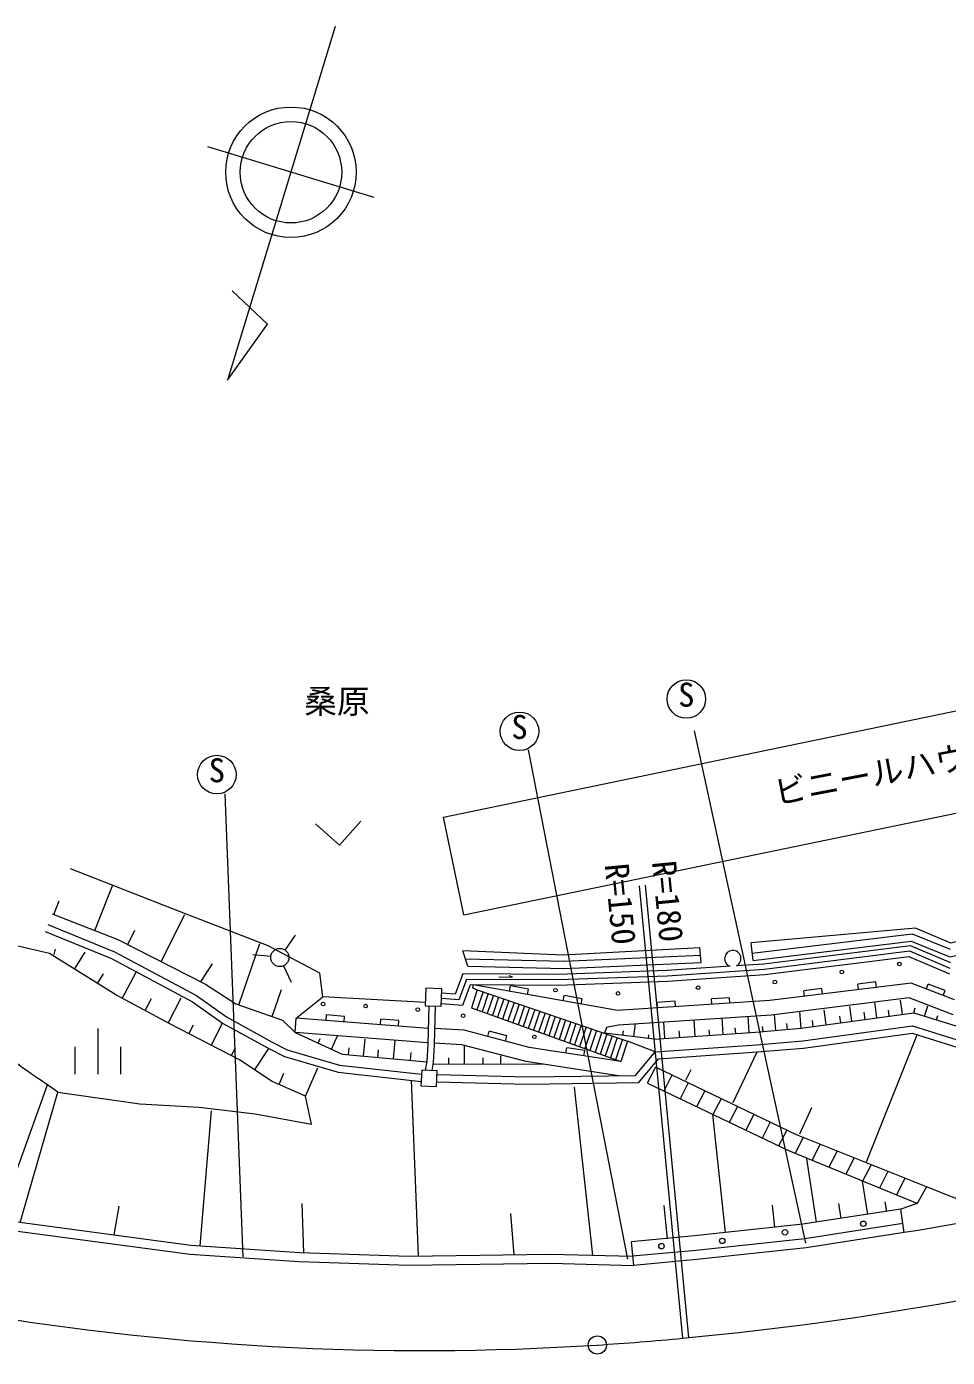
# Model space of a CAD drawing. Units: millimetres, scale not verified. Extents: x 40000 to 680000, y 20000 to 380000.
# Drawn here: x 335310 to 385980, y 246839 to 320060 of the extents above; entities that cross this region are included whole.
import ezdxf
from ezdxf.enums import TextEntityAlignment as Align

# ---------------------------------------------------------------- set-up
doc = ezdxf.new("R2010")
doc.units = ezdxf.units.MM
doc.header["$LTSCALE"] = 1000
doc.layers.add('M-BGD-RSTR', color=7, linetype='Continuous', lineweight=13)
doc.styles.add('ＭＳ ゴシック', font='')
doc.styles.get('ＭＳ ゴシック').set_extended_font_data('MS Gothic')

msp = doc.modelspace()

# ---------------------------------------------------------------- linework, layer by layer
at = {"layer": 'M-BGD-RSTR'}
for p, q in [((352297, 320060), (346370, 300600)), ((354435, 310653), (345278, 313442)), ((348560, 303686), (346620, 305528)), ((346370, 300600), (348560, 303686)), ((358255, 276569), (407229, 286712)), ((359370, 271183), (408344, 281327)), ((378199, 253129), (372065, 281319)), ((368390, 252241), (362933, 280272)), ((347226, 252376), (346242, 277849)), ((351201, 276199), (352522, 275025)), ((353696, 276346), (352522, 275025)), ((359370, 271183), (358255, 276569)), ((339072, 270327), (340053, 272837)), ((371422, 247895), (369043, 272782)), ((371749, 247926), (369370, 272813)), ((336807, 271212), (337095, 271951)), ((336712, 271250), (340324, 269838)), ((342713, 268621), (344025, 271199)), ((336330, 270281), (339980, 268783)), ((336481, 270651), (340150, 269146)), ((340872, 269559), (341273, 270345)), ((336562, 269061), (333964, 269668)), ((340324, 269838), (345155, 267377)), ((346980, 266233), (348145, 269604)), ((349534, 269250), (350114, 270064)), ((375288, 268682), (375185, 269652)), ((375240, 269079), (384042, 270143)), ((383957, 269490), (375872, 268483)), ((386170, 268545), (383957, 269490)), ((384042, 270143), (386141, 269302)), ((340213, 266782), (336562, 269061)), ((336820, 269001), (336891, 269305)), ((337950, 268195), (338541, 269142)), ((339980, 268783), (344439, 266407)), ((340150, 269146), (344650, 266748)), ((348746, 268890), (347751, 268985)), ((359599, 268359), (359311, 269212)), ((359463, 268761), (364894, 268640)), ((364868, 268640), (372411, 268971)), ((372428, 268571), (372360, 269378)), ((383913, 269183), (375901, 268184)), ((383870, 268875), (375930, 267885)), ((386107, 267919), (383870, 268875)), ((386138, 268232), (383913, 269183)), ((340569, 266591), (341344, 268035)), ((344909, 267538), (345536, 268500)), ((349452, 268388), (349867, 267478)), ((370548, 268118), (364555, 267909)), ((374024, 268356), (370548, 268118)), ((375901, 268184), (370564, 267819)), ((375872, 268483), (374375, 268380)), ((339204, 267412), (339538, 267946)), ((345155, 267377), (346831, 266285)), ((351618, 266673), (351442, 267971)), ((359306, 267935), (358894, 266828)), ((359514, 267634), (359097, 266511)), ((359722, 267333), (359299, 266194)), ((364555, 267909), (359306, 267935)), ((364559, 267609), (359514, 267634)), ((364564, 267309), (359722, 267333)), ((359885, 267344), (359844, 267164)), ((367825, 265922), (359885, 267344)), ((361886, 266985), (361939, 267281)), ((362924, 267104), (361939, 267281)), ((370564, 267819), (364559, 267609)), ((370579, 267519), (364564, 267309)), ((375930, 267885), (370579, 267519)), ((383981, 267436), (376209, 266472)), ((382043, 267498), (381051, 267375)), ((381088, 267077), (381051, 267375)), ((382080, 267200), (382043, 267498)), ((386364, 266521), (383981, 267436)), ((384811, 267098), (384917, 267379)), ((385852, 267025), (384917, 267379)), ((343226, 265166), (340213, 266782)), ((341825, 265917), (342185, 266588)), ((343106, 265228), (343824, 266615)), ((344650, 266748), (346310, 265570)), ((348817, 265599), (349328, 267077)), ((357252, 266369), (351618, 266673)), ((357278, 267155), (357246, 266185)), ((358158, 267126), (357278, 267155)), ((358126, 266156), (358158, 267126)), ((359097, 266511), (358140, 266586)), ((358894, 266828), (358150, 266886)), ((360105, 267063), (359795, 266063)), ((359844, 267164), (360105, 267063)), ((360429, 266953), (360093, 265956)), ((360105, 267063), (368381, 264246)), ((360713, 266856), (360376, 265854)), ((360997, 266760), (360658, 265753)), ((361281, 266663), (360941, 265652)), ((361565, 266566), (361223, 265550)), ((362871, 266809), (362924, 267104)), ((364839, 266457), (364892, 266752)), ((365877, 266576), (364892, 266752)), ((365824, 266280), (365877, 266576)), ((373993, 266627), (372995, 266562)), ((373015, 266263), (372995, 266562)), ((374013, 266328), (373993, 266627)), ((383881, 266617), (376285, 265675)), ((379066, 267129), (378073, 267006)), ((378110, 266708), (378073, 267006)), ((379103, 266831), (379066, 267129)), ((386296, 265690), (383881, 266617)), ((385746, 266745), (385852, 267025)), ((344439, 266407), (346098, 265230)), ((346831, 266285), (349386, 265402)), ((357246, 266185), (358126, 266156)), ((357445, 266178), (357385, 264068)), ((357794, 266167), (357735, 264055)), ((359299, 266194), (358130, 266286)), ((359795, 266063), (368001, 263117)), ((361849, 266470), (361505, 265449)), ((362133, 266373), (361788, 265348)), ((362417, 266276), (362070, 265246)), ((362701, 266180), (362353, 265145)), ((362985, 266083), (362635, 265043)), ((363269, 265986), (362917, 264942)), ((363553, 265890), (363200, 264841)), ((363837, 265793), (363482, 264739)), ((376209, 266472), (367825, 265922)), ((371000, 266431), (370002, 266365)), ((370021, 266066), (370002, 266365)), ((371019, 266132), (371000, 266431)), ((377931, 264948), (377854, 265870)), ((377939, 264948), (384128, 265801)), ((379314, 265138), (379201, 265961)), ((380722, 265332), (380609, 266150)), ((381450, 265432), (381395, 265834)), ((382103, 265522), (381983, 266395)), ((382781, 265615), (382737, 265936)), ((383513, 265716), (383405, 266501)), ((384128, 265801), (386912, 264926)), ((384129, 265800), (384213, 266065)), ((384725, 265613), (384905, 266186)), ((347021, 263204), (343226, 265166)), ((344235, 264645), (344486, 265131)), ((345466, 264008), (346098, 265230)), ((346098, 265230), (348640, 263835)), ((346310, 265570), (348828, 264188)), ((349386, 265402), (350088, 264709)), ((357410, 264940), (350151, 265506)), ((351786, 265379), (351810, 265678)), ((352807, 265600), (351810, 265678)), ((352783, 265301), (352807, 265600)), ((354777, 265145), (354801, 265444)), ((355798, 265367), (354801, 265444)), ((355774, 265067), (355798, 265367)), ((364121, 265696), (363765, 264638)), ((364405, 265600), (364047, 264537)), ((364689, 265503), (364330, 264435)), ((364973, 265406), (364612, 264334)), ((365257, 265310), (364894, 264232)), ((365541, 265213), (365177, 264131)), ((365823, 265109), (365459, 264030)), ((367878, 265124), (367219, 264987)), ((376285, 265675), (367878, 265124)), ((368727, 264486), (368810, 265185)), ((370439, 264395), (370378, 265288)), ((372106, 264510), (372045, 265397)), ((373646, 264616), (373586, 265498)), ((375074, 264714), (375013, 265592)), ((376535, 264831), (376463, 265698)), ((377175, 264884), (377148, 265201)), ((378016, 264252), (384068, 265086)), ((378598, 265039), (378551, 265379)), ((380110, 265247), (380061, 265607)), ((384068, 265086), (386874, 264205)), ((385386, 265406), (385461, 265645)), ((339240, 262428), (339240, 264928)), ((357387, 264139), (350088, 264709)), ((350088, 264709), (352670, 263530)), ((351354, 264131), (351466, 264376)), ((352089, 263796), (352425, 264533)), ((353857, 263420), (353943, 264346)), ((359392, 264837), (357760, 264930)), ((362962, 263894), (359392, 264837)), ((360693, 264494), (360770, 264784)), ((361737, 264528), (360770, 264784)), ((361660, 264238), (361737, 264528)), ((366107, 265013), (365742, 263928)), ((366391, 264917), (366024, 263827)), ((366676, 264821), (366306, 263726)), ((366960, 264725), (366589, 263624)), ((367244, 264630), (366871, 263523)), ((367219, 264987), (367118, 264677)), ((369844, 264354), (367118, 264677)), ((367528, 264534), (367154, 263422)), ((367813, 264438), (367436, 263320)), ((368097, 264342), (367719, 263219)), ((368120, 264558), (368150, 264806)), ((369530, 264391), (369554, 264589)), ((369844, 264354), (375428, 264739)), ((371251, 264451), (371226, 264803)), ((372899, 264565), (372879, 264854)), ((374332, 264663), (374310, 264977)), ((375428, 264739), (377939, 264948)), ((375835, 264773), (375811, 265051)), ((378060, 263854), (384034, 264677)), ((381531, 257604), (384314, 264589)), ((384034, 264677), (386852, 263792)), ((337990, 262428), (337990, 263928)), ((340490, 262428), (340490, 263928)), ((346573, 263436), (346801, 263876)), ((347856, 262651), (348640, 263835)), ((348640, 263835), (349503, 263389)), ((348828, 264188), (349652, 263762)), ((349652, 263762), (352526, 262921)), ((353019, 263498), (353054, 263876)), ((354632, 263348), (354670, 263756)), ((355497, 263268), (355590, 264270)), ((356426, 263181), (356465, 263606)), ((357385, 264068), (357337, 263114)), ((357735, 264055), (357685, 263073)), ((359265, 264043), (357737, 264130)), ((362798, 263110), (359265, 264043)), ((359400, 262981), (359403, 264043)), ((368001, 263117), (362962, 263894)), ((364987, 263582), (365033, 263879)), ((366021, 263726), (365033, 263879)), ((365976, 263430), (366021, 263726)), ((368381, 264246), (368001, 263117)), ((369892, 263656), (368381, 264246)), ((368809, 262355), (369892, 263656)), ((369892, 263656), (375481, 264041)), ((370090, 263269), (375512, 263642)), ((374186, 260856), (375512, 263642)), ((375481, 264041), (378016, 264252)), ((375512, 263642), (378060, 263854)), ((348820, 262013), (347021, 263204)), ((349503, 263389), (352448, 262528)), ((352526, 262921), (357040, 262426)), ((352670, 263530), (357334, 263097)), ((357337, 263114), (357249, 262636)), ((357685, 263073), (357602, 262617)), ((357681, 262985), (363695, 262972)), ((358550, 262983), (358551, 263319)), ((360432, 262979), (360433, 263329)), ((361409, 262977), (361410, 263435)), ((367879, 262327), (362798, 263110)), ((368998, 261957), (370090, 263269)), ((349204, 261847), (349471, 262468)), ((350663, 261220), (351329, 262768)), ((352448, 262528), (357019, 262026)), ((357052, 262647), (357006, 261785)), ((357905, 262601), (357052, 262647)), ((357859, 261739), (357905, 262601)), ((357895, 262401), (362860, 262278)), ((362860, 262278), (368809, 262355)), ((369916, 262800), (369465, 261922)), ((377682, 259088), (369916, 262800)), ((370818, 262369), (370368, 261490)), ((371592, 262091), (371875, 262685)), ((334958, 254267), (337024, 261438)), ((337024, 261438), (341535, 260784)), ((350663, 261220), (348820, 262013)), ((356868, 252422), (356487, 262085)), ((357006, 261785), (357859, 261739)), ((357873, 262002), (362858, 261878)), ((362858, 261878), (368998, 261957)), ((366471, 252455), (365466, 261712)), ((377256, 258197), (369490, 261910)), ((371721, 261937), (371270, 261059)), ((372623, 261506), (372173, 260627)), ((341535, 260784), (344800, 260609)), ((350987, 259666), (350663, 261220)), ((373526, 261074), (373075, 260196)), ((344800, 260609), (347886, 260240)), ((344859, 252978), (345477, 260410)), ((347886, 260240), (350987, 259666)), ((373773, 253702), (373075, 260196)), ((374429, 260643), (373978, 259764)), ((375331, 260211), (374880, 259333)), ((377855, 259144), (378522, 260591)), ((376234, 259780), (375783, 258901)), ((377136, 259348), (376686, 258470)), ((378050, 258939), (377588, 258038)), ((384823, 256214), (377682, 259088)), ((378982, 258565), (378527, 257677)), ((384313, 255306), (377256, 258197)), ((378783, 254276), (378246, 257761)), ((379914, 258190), (379455, 257296)), ((380845, 257815), (380384, 256916)), ((381777, 257440), (381313, 256535)), ((382708, 257065), (382242, 256155)), ((381594, 254709), (381313, 256535)), ((383640, 256690), (383170, 255775)), ((384823, 256214), (384313, 255306)), ((387667, 255086), (384823, 256214)), ((340128, 253577), (340401, 255163)), ((350560, 252599), (350468, 255297)), ((370585, 253360), (370387, 255197)), ((376483, 253994), (376351, 255223)), ((383411, 254989), (378033, 254160)), ((380130, 254483), (380003, 255310)), ((382644, 254871), (382563, 255394)), ((384313, 255306), (383411, 254989)), ((383609, 253704), (383411, 254989)), ((332461, 254096), (344303, 252515)), ((332543, 254590), (344354, 253013)), ((362144, 252488), (361948, 254752)), ((378033, 254160), (372068, 253519)), ((383532, 254198), (378136, 253367)), ((387822, 254437), (384370, 253825)), ((372068, 253519), (368587, 253198)), ((378136, 253367), (372148, 252723)), ((383609, 253704), (378201, 252871)), ((384370, 253825), (383609, 253704)), ((344354, 253013), (350337, 252606)), ((368587, 253198), (368706, 251903)), ((372148, 252723), (368660, 252401)), ((378201, 252871), (372198, 252226)), ((344303, 252515), (350313, 252106)), ((350313, 252106), (356338, 251916)), ((350337, 252606), (356342, 252416)), ((356338, 251916), (364164, 252014)), ((356342, 252416), (364141, 252513)), ((364141, 252513), (368660, 252401)), ((364164, 252014), (368706, 251903)), ((372198, 252226), (368706, 251903)), ((371422, 247895), (371749, 247926))]:
    msp.add_line(p, q, dxfattribs=at)
for points in [[(411822, 282967), (413766, 279626), (414746, 277972), (409201, 275813), (402454, 273734), (393794, 271454), (386160, 269632), (384230, 270450), (375185, 269652)], [(375288, 268682), (383988, 269734), (386105, 268885), (393976, 270556), (402602, 272936), (409345, 275169), (414536, 276982), (415239, 277580), (414445, 279625), (412489, 283277)], [(351442, 267971), (348605, 269480), (343716, 271365), (337716, 273718)], [(372360, 269378), (364835, 268970), (359311, 269212)], [(359599, 268359), (364885, 268241), (372428, 268571)], [(361296, 267777), (362040, 267763), (361859, 267830)], [(350088, 264709), (350151, 265506), (351618, 266673)], [(333961, 254891), (336469, 261895)], [(383532, 254198), (378136, 253367), (372148, 252723), (368660, 252401)]]:
    msp.add_lwpolyline(points, dxfattribs=at)
for centre, radius in [((349856, 312047), 3590), ((349856, 312047), 2792), ((371614, 283063), 1061), ((362435, 281287), 1061), ((345779, 278904), 1061), ((349244, 268843), 500), ((380174, 268050), 100), ((383340, 268485), 100), ((372264, 267179), 100), ((376485, 267486), 100), ((364420, 267044), 100), ((367851, 266867), 100), ((351624, 266275), 100), ((353970, 266170), 100), ((356835, 265976), 100), ((359331, 265634), 100), ((363252, 264476), 100), ((381353, 254192), 150), ((373588, 253250), 150), ((377044, 253721), 150), ((370244, 252958), 150), ((366715, 247520), 500)]:
    msp.add_circle(centre, radius, dxfattribs=at)
for centre, radius, start, end in [((374171, 268781), 450, 296.94645, 250.88263), ((354618, 427109), 180000, 275.46123, 284.86148), ((357146, 397214), 150001, 259.98501, 273.65758), ((357146, 397214), 150000, 273.65758, 275.4613)]:
    msp.add_arc(centre, radius, start, end, dxfattribs=at)
for points, knots in [([(337024, 261438), (335269, 262633), (334814, 262971), (333410, 263970), (327983, 267829), (325323, 270508), (319867, 274326), (315398, 277452), (312808, 279079), (308237, 282053), (303443, 285171), (301330, 288101), (295929, 289979), (295036, 290290), (294681, 290464), (293619, 290696)], [0, 0, 0, 0, 1, 1, 1, 2, 2, 2, 3, 3, 3, 4, 4, 4, 5, 5, 5, 5]), ([(368585, 236604), (371522, 236353), (372479, 236223), (374965, 236421), (376834, 236569), (377866, 236808), (379714, 237129), (381271, 237400), (382114, 237726), (383684, 237909), (386162, 238198), (387570, 238216), (390064, 238193), (393545, 238160), (395492, 237361), (398960, 237661), (401514, 237882), (403172, 237619), (405411, 238866), (408504, 240588), (409315, 242897), (412394, 244644), (413849, 245469), (414930, 245270), (416576, 245565), (419688, 246123), (421669, 245323), (424622, 246451), (426929, 247333), (427953, 248388), (430081, 249641), (432589, 251118), (434633, 251197), (436496, 253434), (437211, 254291), (436992, 255146), (437647, 256050), (438402, 257092), (439196, 257482), (440445, 257791), (441426, 258034), (442053, 257720), (442995, 257356), (444256, 256869), (444647, 255720), (445995, 255631), (449308, 255413), (450935, 257228), (453970, 258573), (455878, 259418), (456793, 260238), (458755, 260948), (460599, 261616), (461744, 261605), (463647, 262082), (467100, 262948), (469004, 263549), (472437, 264493), (477713, 265942), (480660, 266782), (485941, 268214), (490437, 269434), (492907, 270319), (497461, 271298), (499214, 271675), (500212, 271832), (501997, 272007), (504698, 272271), (505730, 272138), (508945, 271936)], [0, 0, 0, 0, 1, 1, 1, 2, 2, 2, 3, 3, 3, 4, 4, 4, 5, 5, 5, 6, 6, 6, 7, 7, 7, 8, 8, 8, 9, 9, 9, 10, 10, 10, 11, 11, 11, 12, 12, 12, 13, 13, 13, 14, 14, 14, 15, 15, 15, 16, 16, 16, 17, 17, 17, 18, 18, 18, 19, 19, 19, 20, 20, 20, 21, 21, 21, 22, 22, 22, 23, 23, 23, 23]), ([(282758, 253782), (283398, 253571), (284044, 253328), (284836, 252990), (286663, 252210), (287587, 251562), (289347, 250641), (292263, 249116), (293913, 248295), (296805, 246726), (300462, 244741), (302444, 243510), (306089, 241505), (307831, 240548), (308782, 239963), (310564, 239082), (313174, 237790), (314622, 237020), (317331, 235950), (320133, 234843), (321796, 234482), (324658, 233545), (326733, 232865), (327868, 232395), (329972, 231811), (331529, 231378), (332392, 231033), (333999, 230860), (337018, 230535), (338737, 230844), (341773, 230804), (344636, 230766), (346238, 230703), (349100, 230636), (352748, 230551), (354796, 230596), (358440, 230413), (361143, 230276), (362691, 230245), (365325, 229876)], [0, 0, 0, 0, 1, 1, 1, 2, 2, 2, 3, 3, 3, 4, 4, 4, 5, 5, 5, 6, 6, 6, 7, 7, 7, 8, 8, 8, 9, 9, 9, 10, 10, 10, 11, 11, 11, 12, 12, 12, 13, 13, 13, 13]), ([(291826, 252390), (292497, 252033), (293205, 251653), (294051, 251213), (297232, 249555), (298901, 248396), (302173, 246925), (304592, 245837), (305971, 245267), (308481, 244410), (311938, 243230), (313954, 242816), (317429, 241689), (319812, 240915), (321140, 240457), (323489, 239586), (325449, 238859), (326500, 238323), (328478, 237648), (330162, 237073), (331116, 236769), (332849, 236370), (334704, 235942), (335785, 235917), (337673, 235669), (342907, 234980), (345848, 234658), (351093, 234061), (354893, 233629), (357032, 233479), (360824, 232989), (364981, 232452), (367266, 231853), (371420, 231298), (374006, 230953), (375450, 230615), (378058, 230556), (381187, 230486), (382944, 230691), (386057, 231010), (390029, 231417), (392197, 232081), (396159, 232577), (400178, 233079), (402476, 232997), (406473, 233651), (412083, 234569), (414096, 235338), (420531, 237412)], [0, 0, 0, 0, 1, 1, 1, 2, 2, 2, 3, 3, 3, 4, 4, 4, 5, 5, 5, 6, 6, 6, 7, 7, 7, 8, 8, 8, 9, 9, 9, 10, 10, 10, 11, 11, 11, 12, 12, 12, 13, 13, 13, 14, 14, 14, 15, 15, 15, 16, 16, 16, 16])]:
    msp.add_open_spline(points, degree=3, knots=knots, dxfattribs=at)

# ---------------------------------------------------------------- texts
at = {"layer": 'M-BGD-RSTR', "style": 'ＭＳ ゴシック'}
for s, p in [('桑原', (350587, 283599)), ('S', (371164, 283963)), ('S', (361985, 282187)), ('S', (345329, 279804))]:
    msp.add_text(s, height=1320, dxfattribs=at).set_placement(p, align=Align.TOP_LEFT)
msp.add_text('ビニールハウス', height=1320, rotation=10.8, dxfattribs=at).set_placement((376344, 278545), align=Align.TOP_LEFT)
for s, p in [('R=150', (367153, 269451)), ('R=180', (369758, 269600))]:
    msp.add_text(s, height=1320, rotation=275.461, dxfattribs=at).set_placement(p, align=Align.BOTTOM_RIGHT)

doc.saveas('drawing.dxf')
